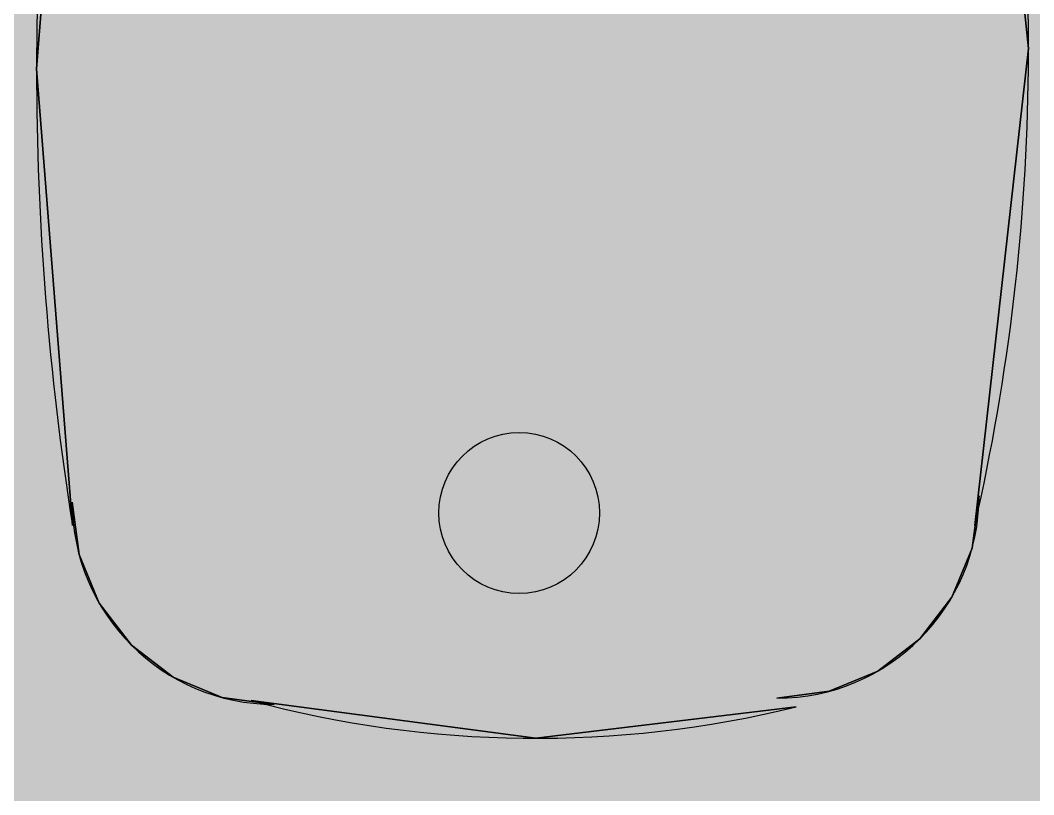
# Model space of a CAD drawing. Header units: millimetres. Extents: x -48614 to 110435, y -11020 to 74943.
# Drawn here: x -5217.4 to -4841.3, y 51886.6 to 52173.9 of the extents above; entities that cross this region are included whole.
import ezdxf

# ---------------------------------------------------------------- set-up
doc = ezdxf.new("R2010")
doc.units = ezdxf.units.MM
doc.layers.add('HL-TMP', color=7, linetype='Continuous')
doc.layers.add('SANITARY', color=4, linetype='Continuous')

msp = doc.modelspace()

# ---------------------------------------------------------------- hatches: boundary and pattern name
at = {"layer": 'HL-TMP', "true_color": 0xcccc20}
msp.add_hatch(color=52, dxfattribs=at).paths.add_polyline_path([(-4627.71, 52980.83), (-5827.71, 52980.83), (-5827.71, 53470.83), (-8327.71, 53470.83), (-8327.71, 54835.83), (-8327.71, 57580.83), (-8727.7, 57580.83), (-8727.7, 57670.83), (-9627.7, 57670.83), (-9627.7, 56530.33), (-9627.7, 53580.83), (-9427.71, 53580.83), (-9427.71, 53470.83), (-11582.71, 53470.83), (-11582.71, 57580.83), (-14627.71, 57580.83), (-14627.71, 53580.83), (-14227.71, 53580.83), (-14227.71, 52980.83), (-14627.71, 52980.83), (-14627.71, 47580.83), (-14227.71, 47580.83), (-14227.71, 46980.83), (-14677.71, 46980.83), (-14677.71, 41680.83), (-14327.71, 41680.83), (-14327.71, 41130.83), (-11582.71, 41130.83), (-11582.71, 44390.84), (-10762.71, 44390.84), (-4627.71, 44390.84), (-4627.71, 47581.07), (-5227.71, 47581.07), (-5227.71, 46980.83), (-5827.71, 46980.83), (-5827.71, 47581.07), (-4627.71, 47581.07)], flags=16)

# ---------------------------------------------------------------- linework, layer by layer
at = {"layer": 'SANITARY', "linetype": 'Continuous'}
for p, q in [((-5198.01, 52325.21, 750), (-5211.36, 52155.83, 750)), ((-5211.36, 52155.83, 880), (-5198.01, 52325.21, 880)), ((-5198.01, 52325.21, 750), (-5211.36, 52155.83, 750)), ((-5211.36, 52155.83, 880), (-5198.01, 52325.21, 880)), ((-5211.36, 52155.83, 880), (-5198.01, 52325.21, 880)), ((-5198.01, 52325.21, 750), (-5211.36, 52155.83, 750)), ((-5211.36, 52155.83, 880), (-5198.01, 52325.21, 880)), ((-5198.01, 52325.21, 750), (-5211.36, 52155.83, 750)), ((-5198.01, 52325.21, 750), (-5211.36, 52155.83, 750)), ((-5211.36, 52155.83, 880), (-5198.01, 52325.21, 880)), ((-5198.01, 52325.21, 750), (-5211.36, 52155.83, 750)), ((-5211.36, 52155.83, 880), (-5198.01, 52325.21, 880)), ((-5211.36, 52155.83, 880), (-5198.01, 52325.21, 880)), ((-5198.01, 52325.21, 750), (-5211.36, 52155.83, 750)), ((-5211.36, 52155.83, 880), (-5198.01, 52325.21, 880)), ((-5198.01, 52325.21, 750), (-5211.36, 52155.83, 750)), ((-5198.01, 52325.21, 750), (-5211.36, 52155.83, 750)), ((-5211.36, 52155.83, 880), (-5198.01, 52325.21, 880)), ((-5198.01, 52325.21, 750), (-5211.36, 52155.83, 750)), ((-5211.36, 52155.83, 880), (-5198.01, 52325.21, 880)), ((-4843.19, 52163.44, 750), (-4859.81, 52325.21, 750)), ((-4859.81, 52325.21, 880), (-4843.19, 52163.44, 880)), ((-4843.19, 52163.44, 750), (-4859.81, 52325.21, 750)), ((-4859.81, 52325.21, 880), (-4843.19, 52163.44, 880)), ((-4843.19, 52163.44, 750), (-4859.81, 52325.21, 750)), ((-4859.81, 52325.21, 880), (-4843.19, 52163.44, 880)), ((-4843.19, 52163.44, 750), (-4859.81, 52325.21, 750)), ((-4859.81, 52325.21, 880), (-4843.19, 52163.44, 880)), ((-4859.81, 52325.21, 880), (-4843.19, 52163.44, 880)), ((-4843.19, 52163.44, 750), (-4859.81, 52325.21, 750)), ((-4859.81, 52325.21, 880), (-4843.19, 52163.44, 880)), ((-4843.19, 52163.44, 750), (-4859.81, 52325.21, 750)), ((-4843.19, 52163.44, 750), (-4859.81, 52325.21, 750)), ((-4859.81, 52325.21, 880), (-4843.19, 52163.44, 880)), ((-4843.19, 52163.44, 750), (-4859.81, 52325.21, 750)), ((-4859.81, 52325.21, 880), (-4843.19, 52163.44, 880)), ((-4843.19, 52163.44, 750), (-4859.81, 52325.21, 750)), ((-4859.81, 52325.21, 880), (-4843.19, 52163.44, 880)), ((-4843.19, 52163.44, 750), (-4859.81, 52325.21, 750)), ((-4859.81, 52325.21, 880), (-4843.19, 52163.44, 880)), ((-4843.19, 52163.44, 880), (-4863.13, 51986.46, 880)), ((-4863.13, 51986.46, 750), (-4843.19, 52163.44, 750)), ((-4863.13, 51986.46, 750), (-4843.19, 52163.44, 750)), ((-4843.19, 52163.44, 880), (-4863.13, 51986.46, 880)), ((-4863.13, 51986.46, 750), (-4843.19, 52163.44, 750)), ((-4843.19, 52163.44, 880), (-4863.13, 51986.46, 880)), ((-4863.13, 51986.46, 750), (-4843.19, 52163.44, 750)), ((-4843.19, 52163.44, 880), (-4863.13, 51986.46, 880)), ((-4843.19, 52163.44, 880), (-4863.13, 51986.46, 880)), ((-4863.13, 51986.46, 750), (-4843.19, 52163.44, 750)), ((-4843.19, 52163.44, 880), (-4863.13, 51986.46, 880)), ((-4863.13, 51986.46, 750), (-4843.19, 52163.44, 750)), ((-4843.19, 52163.44, 880), (-4863.13, 51986.46, 880)), ((-4863.13, 51986.46, 750), (-4843.19, 52163.44, 750)), ((-4843.19, 52163.44, 880), (-4863.13, 51986.46, 880)), ((-4863.13, 51986.46, 750), (-4843.19, 52163.44, 750)), ((-4863.13, 51986.46, 750), (-4843.19, 52163.44, 750)), ((-4843.19, 52163.44, 880), (-4863.13, 51986.46, 880)), ((-4863.13, 51986.46, 750), (-4843.19, 52163.44, 750)), ((-4843.19, 52163.44, 880), (-4863.13, 51986.46, 880)), ((-4843.19, 52163.44, 750), (-4843.19, 52163.44, 750)), ((-4843.19, 52163.44, 750), (-4843.19, 52163.44, 880)), ((-4843.19, 52163.44, 880), (-4843.19, 52163.44, 750)), ((-4843.19, 52163.44, 750), (-4843.19, 52163.44, 750)), ((-4843.19, 52163.44, 750), (-4843.19, 52163.44, 880)), ((-4843.19, 52163.44, 880), (-4843.19, 52163.44, 750)), ((-4843.19, 52163.44, 750), (-4843.19, 52163.44, 880)), ((-4843.19, 52163.44, 750), (-4843.19, 52163.44, 750)), ((-4843.19, 52163.44, 880), (-4843.19, 52163.44, 750)), ((-4843.19, 52163.44, 880), (-4843.19, 52163.44, 750)), ((-4843.19, 52163.44, 750), (-4843.19, 52163.44, 750)), ((-4843.19, 52163.44, 750), (-4843.19, 52163.44, 880)), ((-4843.19, 52163.44, 880), (-4843.19, 52163.44, 750)), ((-4843.19, 52163.44, 750), (-4843.19, 52163.44, 750)), ((-4843.19, 52163.44, 750), (-4843.19, 52163.44, 880)), ((-4843.19, 52163.44, 750), (-4843.19, 52163.44, 750)), ((-4843.19, 52163.44, 880), (-4843.19, 52163.44, 750)), ((-4843.19, 52163.44, 750), (-4843.19, 52163.44, 880)), ((-4843.19, 52163.44, 750), (-4843.19, 52163.44, 880)), ((-4843.19, 52163.44, 750), (-4843.19, 52163.44, 750)), ((-4843.19, 52163.44, 880), (-4843.19, 52163.44, 750)), ((-4843.19, 52163.44, 750), (-4843.19, 52163.44, 750)), ((-4843.19, 52163.44, 880), (-4843.19, 52163.44, 750)), ((-4843.19, 52163.44, 750), (-4843.19, 52163.44, 880)), ((-4843.19, 52163.44, 750), (-4843.19, 52163.44, 750)), ((-4843.19, 52163.44, 750), (-4843.19, 52163.44, 880)), ((-4843.19, 52163.44, 880), (-4843.19, 52163.44, 750)), ((-4843.19, 52163.44, 880), (-4843.19, 52163.44, 750)), ((-4843.19, 52163.44, 750), (-4843.19, 52163.44, 750)), ((-4843.19, 52163.44, 750), (-4843.19, 52163.44, 880)), ((-5198.01, 51986.46, 880), (-5211.36, 52155.83, 880)), ((-5211.36, 52155.83, 750), (-5198.01, 51986.46, 750)), ((-5211.36, 52155.83, 750), (-5211.36, 52155.83, 750)), ((-5211.36, 52155.83, 880), (-5211.36, 52155.83, 750)), ((-5211.36, 52155.83, 750), (-5211.36, 52155.83, 880)), ((-5211.36, 52155.83, 880), (-5211.36, 52155.83, 750)), ((-5211.36, 52155.83, 750), (-5211.36, 52155.83, 880)), ((-5211.36, 52155.83, 750), (-5198.01, 51986.46, 750)), ((-5198.01, 51986.46, 880), (-5211.36, 52155.83, 880)), ((-5211.36, 52155.83, 750), (-5211.36, 52155.83, 750)), ((-5211.36, 52155.83, 750), (-5211.36, 52155.83, 880)), ((-5198.01, 51986.46, 880), (-5211.36, 52155.83, 880)), ((-5211.36, 52155.83, 880), (-5211.36, 52155.83, 750)), ((-5211.36, 52155.83, 750), (-5198.01, 51986.46, 750)), ((-5211.36, 52155.83, 750), (-5211.36, 52155.83, 750)), ((-5211.36, 52155.83, 750), (-5211.36, 52155.83, 750)), ((-5211.36, 52155.83, 880), (-5211.36, 52155.83, 750)), ((-5211.36, 52155.83, 750), (-5211.36, 52155.83, 880)), ((-5198.01, 51986.46, 880), (-5211.36, 52155.83, 880)), ((-5211.36, 52155.83, 750), (-5198.01, 51986.46, 750)), ((-5211.36, 52155.83, 880), (-5211.36, 52155.83, 750)), ((-5211.36, 52155.83, 750), (-5211.36, 52155.83, 750)), ((-5211.36, 52155.83, 750), (-5211.36, 52155.83, 880)), ((-5211.36, 52155.83, 750), (-5198.01, 51986.46, 750)), ((-5198.01, 51986.46, 880), (-5211.36, 52155.83, 880)), ((-5211.36, 52155.83, 750), (-5198.01, 51986.46, 750)), ((-5211.36, 52155.83, 880), (-5211.36, 52155.83, 750)), ((-5198.01, 51986.46, 880), (-5211.36, 52155.83, 880)), ((-5211.36, 52155.83, 750), (-5211.36, 52155.83, 750)), ((-5211.36, 52155.83, 750), (-5211.36, 52155.83, 880)), ((-5211.36, 52155.83, 750), (-5211.36, 52155.83, 750)), ((-5198.01, 51986.46, 880), (-5211.36, 52155.83, 880)), ((-5211.36, 52155.83, 880), (-5211.36, 52155.83, 750)), ((-5211.36, 52155.83, 750), (-5198.01, 51986.46, 750)), ((-5211.36, 52155.83, 750), (-5211.36, 52155.83, 880)), ((-5211.36, 52155.83, 750), (-5211.36, 52155.83, 880)), ((-5211.36, 52155.83, 880), (-5211.36, 52155.83, 750)), ((-5211.36, 52155.83, 750), (-5198.01, 51986.46, 750)), ((-5211.36, 52155.83, 750), (-5211.36, 52155.83, 750)), ((-5198.01, 51986.46, 880), (-5211.36, 52155.83, 880)), ((-5211.36, 52155.83, 880), (-5211.36, 52155.83, 750)), ((-5211.36, 52155.83, 750), (-5198.01, 51986.46, 750)), ((-5211.36, 52155.83, 750), (-5211.36, 52155.83, 750)), ((-5211.36, 52155.83, 750), (-5211.36, 52155.83, 880)), ((-5198.01, 51986.46, 880), (-5211.36, 52155.83, 880)), ((-5211.36, 52155.83, 880), (-5211.36, 52155.83, 750)), ((-5211.36, 52155.83, 750), (-5198.01, 51986.46, 750)), ((-5211.36, 52155.83, 750), (-5211.36, 52155.83, 880)), ((-5198.01, 51986.46, 880), (-5211.36, 52155.83, 880)), ((-5211.36, 52155.83, 750), (-5211.36, 52155.83, 750)), ((-5198.12, 51995.1, 750), (-5195.56, 51975.69, 750)), ((-5195.56, 51975.69, 880), (-5198.12, 51995.1, 880)), ((-5198.12, 51995.1, 880), (-5198.12, 51995.1, 750)), ((-5198.12, 51995.1, 750), (-5198.12, 51995.1, 750)), ((-5195.56, 51975.69, 880), (-5198.12, 51995.1, 880)), ((-5198.12, 51995.1, 750), (-5198.12, 51995.1, 750)), ((-5198.12, 51995.1, 880), (-5198.12, 51995.1, 750)), ((-5198.12, 51995.1, 750), (-5195.56, 51975.69, 750)), ((-5198.12, 51995.1, 880), (-5198.12, 51995.1, 750)), ((-5195.56, 51975.69, 880), (-5198.12, 51995.1, 880)), ((-5198.12, 51995.1, 750), (-5198.12, 51995.1, 750)), ((-5198.12, 51995.1, 750), (-5195.56, 51975.69, 750)), ((-5198.12, 51995.1, 750), (-5195.56, 51975.69, 750)), ((-5198.12, 51995.1, 880), (-5198.12, 51995.1, 750)), ((-5198.12, 51995.1, 750), (-5198.12, 51995.1, 750)), ((-5195.56, 51975.69, 880), (-5198.12, 51995.1, 880)), ((-5198.12, 51995.1, 880), (-5198.12, 51995.1, 750)), ((-5198.12, 51995.1, 750), (-5198.12, 51995.1, 750)), ((-5198.12, 51995.1, 750), (-5195.56, 51975.69, 750)), ((-5195.56, 51975.69, 880), (-5198.12, 51995.1, 880)), ((-5195.56, 51975.69, 880), (-5198.12, 51995.1, 880)), ((-5198.12, 51995.1, 750), (-5198.12, 51995.1, 750)), ((-5198.12, 51995.1, 880), (-5198.12, 51995.1, 750)), ((-5198.12, 51995.1, 750), (-5195.56, 51975.69, 750)), ((-5198.12, 51995.1, 750), (-5195.56, 51975.69, 750)), ((-5198.12, 51995.1, 750), (-5198.12, 51995.1, 750)), ((-5195.56, 51975.69, 880), (-5198.12, 51995.1, 880)), ((-5198.12, 51995.1, 880), (-5198.12, 51995.1, 750)), ((-5198.12, 51995.1, 750), (-5198.12, 51995.1, 750)), ((-5195.56, 51975.69, 880), (-5198.12, 51995.1, 880)), ((-5198.12, 51995.1, 750), (-5195.56, 51975.69, 750)), ((-5198.12, 51995.1, 880), (-5198.12, 51995.1, 750)), ((-5198.12, 51995.1, 750), (-5195.56, 51975.69, 750)), ((-5198.12, 51995.1, 880), (-5198.12, 51995.1, 750)), ((-5195.56, 51975.69, 880), (-5198.12, 51995.1, 880)), ((-5198.12, 51995.1, 750), (-5198.12, 51995.1, 750)), ((-5198.12, 51995.1, 880), (-5198.12, 51995.1, 750)), ((-5195.56, 51975.69, 880), (-5198.12, 51995.1, 880)), ((-5198.12, 51995.1, 750), (-5198.12, 51995.1, 750)), ((-5198.12, 51995.1, 750), (-5195.56, 51975.69, 750)), ((-4861.57, 51997.42, 880), (-4864.13, 51978.01, 880)), ((-4864.13, 51978.01, 750), (-4861.57, 51997.42, 750)), ((-4864.13, 51978.01, 750), (-4861.57, 51997.42, 750)), ((-4861.57, 51997.42, 880), (-4864.13, 51978.01, 880)), ((-4864.13, 51978.01, 750), (-4861.57, 51997.42, 750)), ((-4861.57, 51997.42, 880), (-4864.13, 51978.01, 880)), ((-4861.57, 51997.42, 880), (-4864.13, 51978.01, 880)), ((-4864.13, 51978.01, 750), (-4861.57, 51997.42, 750)), ((-4864.13, 51978.01, 750), (-4861.57, 51997.42, 750)), ((-4861.57, 51997.42, 880), (-4864.13, 51978.01, 880)), ((-4861.57, 51997.42, 880), (-4864.13, 51978.01, 880)), ((-4864.13, 51978.01, 750), (-4861.57, 51997.42, 750)), ((-4861.57, 51997.42, 880), (-4864.13, 51978.01, 880)), ((-4864.13, 51978.01, 750), (-4861.57, 51997.42, 750)), ((-4864.13, 51978.01, 750), (-4861.57, 51997.42, 750)), ((-4861.57, 51997.42, 880), (-4864.13, 51978.01, 880)), ((-4864.13, 51978.01, 750), (-4861.57, 51997.42, 750)), ((-4861.57, 51997.42, 880), (-4864.13, 51978.01, 880)), ((-4864.13, 51978.01, 750), (-4861.57, 51997.42, 750)), ((-4861.57, 51997.42, 880), (-4864.13, 51978.01, 880)), ((-4861.57, 51997.42, 750), (-4861.57, 51997.42, 880)), ((-4861.57, 51997.42, 750), (-4861.57, 51997.42, 880)), ((-4861.57, 51997.42, 750), (-4861.57, 51997.42, 880)), ((-4861.57, 51997.42, 750), (-4861.57, 51997.42, 880)), ((-4861.57, 51997.42, 750), (-4861.57, 51997.42, 880)), ((-4861.57, 51997.42, 750), (-4861.57, 51997.42, 880)), ((-4861.57, 51997.42, 750), (-4861.57, 51997.42, 880)), ((-4861.57, 51997.42, 750), (-4861.57, 51997.42, 880)), ((-4861.57, 51997.42, 750), (-4861.57, 51997.42, 880)), ((-4861.57, 51997.42, 750), (-4861.57, 51997.42, 880)), ((-5198.01, 51986.46, 750), (-5198.01, 51986.46, 880)), ((-5198.01, 51986.46, 750), (-5198.01, 51986.46, 880)), ((-5198.01, 51986.46, 750), (-5198.01, 51986.46, 880)), ((-5198.01, 51986.46, 750), (-5198.01, 51986.46, 880)), ((-5198.01, 51986.46, 750), (-5198.01, 51986.46, 880)), ((-5198.01, 51986.46, 750), (-5198.01, 51986.46, 880)), ((-5198.01, 51986.46, 750), (-5198.01, 51986.46, 880)), ((-5198.01, 51986.46, 750), (-5198.01, 51986.46, 880)), ((-5198.01, 51986.46, 750), (-5198.01, 51986.46, 880)), ((-5198.01, 51986.46, 750), (-5198.01, 51986.46, 880)), ((-4863.13, 51986.46, 880), (-4863.13, 51986.46, 750)), ((-4863.13, 51986.46, 750), (-4863.13, 51986.46, 750)), ((-4863.13, 51986.46, 750), (-4863.13, 51986.46, 750)), ((-4863.13, 51986.46, 880), (-4863.13, 51986.46, 750)), ((-4863.13, 51986.46, 880), (-4863.13, 51986.46, 750)), ((-4863.13, 51986.46, 750), (-4863.13, 51986.46, 750)), ((-4863.13, 51986.46, 880), (-4863.13, 51986.46, 750)), ((-4863.13, 51986.46, 750), (-4863.13, 51986.46, 750)), ((-4863.13, 51986.46, 880), (-4863.13, 51986.46, 750)), ((-4863.13, 51986.46, 750), (-4863.13, 51986.46, 750)), ((-4863.13, 51986.46, 750), (-4863.13, 51986.46, 750)), ((-4863.13, 51986.46, 880), (-4863.13, 51986.46, 750)), ((-4863.13, 51986.46, 880), (-4863.13, 51986.46, 750)), ((-4863.13, 51986.46, 750), (-4863.13, 51986.46, 750)), ((-4863.13, 51986.46, 880), (-4863.13, 51986.46, 750)), ((-4863.13, 51986.46, 750), (-4863.13, 51986.46, 750)), ((-4863.13, 51986.46, 880), (-4863.13, 51986.46, 750)), ((-4863.13, 51986.46, 750), (-4863.13, 51986.46, 750)), ((-4863.13, 51986.46, 880), (-4863.13, 51986.46, 750)), ((-4863.13, 51986.46, 750), (-4863.13, 51986.46, 750)), ((-4864.13, 51978.01, 880), (-4871.62, 51959.92, 880)), ((-4871.62, 51959.92, 750), (-4864.13, 51978.01, 750)), ((-4864.13, 51978.01, 880), (-4871.62, 51959.92, 880)), ((-4871.62, 51959.92, 750), (-4864.13, 51978.01, 750)), ((-4871.62, 51959.92, 750), (-4864.13, 51978.01, 750)), ((-4864.13, 51978.01, 880), (-4871.62, 51959.92, 880)), ((-4864.13, 51978.01, 880), (-4871.62, 51959.92, 880)), ((-4871.62, 51959.92, 750), (-4864.13, 51978.01, 750)), ((-4871.62, 51959.92, 750), (-4864.13, 51978.01, 750)), ((-4864.13, 51978.01, 880), (-4871.62, 51959.92, 880)), ((-4864.13, 51978.01, 880), (-4871.62, 51959.92, 880)), ((-4871.62, 51959.92, 750), (-4864.13, 51978.01, 750)), ((-4864.13, 51978.01, 880), (-4871.62, 51959.92, 880)), ((-4871.62, 51959.92, 750), (-4864.13, 51978.01, 750)), ((-4871.62, 51959.92, 750), (-4864.13, 51978.01, 750)), ((-4864.13, 51978.01, 880), (-4871.62, 51959.92, 880)), ((-4864.13, 51978.01, 880), (-4871.62, 51959.92, 880)), ((-4871.62, 51959.92, 750), (-4864.13, 51978.01, 750)), ((-4864.13, 51978.01, 880), (-4871.62, 51959.92, 880)), ((-4871.62, 51959.92, 750), (-4864.13, 51978.01, 750)), ((-4864.13, 51978.01, 880), (-4864.13, 51978.01, 750)), ((-4864.13, 51978.01, 750), (-4864.13, 51978.01, 880)), ((-4864.13, 51978.01, 750), (-4864.13, 51978.01, 750)), ((-4864.13, 51978.01, 880), (-4864.13, 51978.01, 750)), ((-4864.13, 51978.01, 750), (-4864.13, 51978.01, 750)), ((-4864.13, 51978.01, 750), (-4864.13, 51978.01, 880)), ((-4864.13, 51978.01, 750), (-4864.13, 51978.01, 880)), ((-4864.13, 51978.01, 750), (-4864.13, 51978.01, 750)), ((-4864.13, 51978.01, 880), (-4864.13, 51978.01, 750)), ((-4864.13, 51978.01, 750), (-4864.13, 51978.01, 880)), ((-4864.13, 51978.01, 750), (-4864.13, 51978.01, 750)), ((-4864.13, 51978.01, 880), (-4864.13, 51978.01, 750)), ((-4864.13, 51978.01, 880), (-4864.13, 51978.01, 750)), ((-4864.13, 51978.01, 750), (-4864.13, 51978.01, 750)), ((-4864.13, 51978.01, 750), (-4864.13, 51978.01, 880)), ((-4864.13, 51978.01, 750), (-4864.13, 51978.01, 750)), ((-4864.13, 51978.01, 750), (-4864.13, 51978.01, 880)), ((-4864.13, 51978.01, 880), (-4864.13, 51978.01, 750)), ((-4864.13, 51978.01, 750), (-4864.13, 51978.01, 880)), ((-4864.13, 51978.01, 750), (-4864.13, 51978.01, 750)), ((-4864.13, 51978.01, 880), (-4864.13, 51978.01, 750)), ((-4864.13, 51978.01, 880), (-4864.13, 51978.01, 750)), ((-4864.13, 51978.01, 750), (-4864.13, 51978.01, 750)), ((-4864.13, 51978.01, 750), (-4864.13, 51978.01, 880)), ((-4864.13, 51978.01, 750), (-4864.13, 51978.01, 880)), ((-4864.13, 51978.01, 750), (-4864.13, 51978.01, 750)), ((-4864.13, 51978.01, 880), (-4864.13, 51978.01, 750)), ((-4864.13, 51978.01, 750), (-4864.13, 51978.01, 880)), ((-4864.13, 51978.01, 750), (-4864.13, 51978.01, 750)), ((-4864.13, 51978.01, 880), (-4864.13, 51978.01, 750)), ((-5195.56, 51975.69, 750), (-5188.07, 51957.6, 750)), ((-5188.07, 51957.6, 880), (-5195.56, 51975.69, 880)), ((-5195.56, 51975.69, 880), (-5195.56, 51975.69, 750)), ((-5195.56, 51975.69, 750), (-5195.56, 51975.69, 750)), ((-5195.56, 51975.69, 750), (-5195.56, 51975.69, 880)), ((-5195.56, 51975.69, 750), (-5195.56, 51975.69, 880)), ((-5195.56, 51975.69, 750), (-5188.07, 51957.6, 750)), ((-5195.56, 51975.69, 880), (-5195.56, 51975.69, 750)), ((-5195.56, 51975.69, 750), (-5195.56, 51975.69, 750)), ((-5188.07, 51957.6, 880), (-5195.56, 51975.69, 880)), ((-5195.56, 51975.69, 750), (-5188.07, 51957.6, 750)), ((-5195.56, 51975.69, 750), (-5195.56, 51975.69, 750)), ((-5195.56, 51975.69, 750), (-5195.56, 51975.69, 880)), ((-5188.07, 51957.6, 880), (-5195.56, 51975.69, 880)), ((-5195.56, 51975.69, 880), (-5195.56, 51975.69, 750)), ((-5195.56, 51975.69, 880), (-5195.56, 51975.69, 750)), ((-5195.56, 51975.69, 750), (-5188.07, 51957.6, 750)), ((-5195.56, 51975.69, 750), (-5195.56, 51975.69, 750)), ((-5195.56, 51975.69, 750), (-5195.56, 51975.69, 880)), ((-5188.07, 51957.6, 880), (-5195.56, 51975.69, 880)), ((-5195.56, 51975.69, 750), (-5188.07, 51957.6, 750)), ((-5188.07, 51957.6, 880), (-5195.56, 51975.69, 880)), ((-5195.56, 51975.69, 750), (-5195.56, 51975.69, 880)), ((-5195.56, 51975.69, 750), (-5195.56, 51975.69, 750)), ((-5195.56, 51975.69, 880), (-5195.56, 51975.69, 750)), ((-5195.56, 51975.69, 880), (-5195.56, 51975.69, 750)), ((-5195.56, 51975.69, 750), (-5195.56, 51975.69, 750)), ((-5195.56, 51975.69, 750), (-5195.56, 51975.69, 880)), ((-5195.56, 51975.69, 750), (-5188.07, 51957.6, 750)), ((-5188.07, 51957.6, 880), (-5195.56, 51975.69, 880)), ((-5195.56, 51975.69, 880), (-5195.56, 51975.69, 750)), ((-5195.56, 51975.69, 750), (-5188.07, 51957.6, 750)), ((-5188.07, 51957.6, 880), (-5195.56, 51975.69, 880)), ((-5195.56, 51975.69, 750), (-5195.56, 51975.69, 880)), ((-5195.56, 51975.69, 750), (-5195.56, 51975.69, 750)), ((-5195.56, 51975.69, 750), (-5188.07, 51957.6, 750)), ((-5188.07, 51957.6, 880), (-5195.56, 51975.69, 880)), ((-5195.56, 51975.69, 880), (-5195.56, 51975.69, 750)), ((-5195.56, 51975.69, 750), (-5195.56, 51975.69, 750)), ((-5195.56, 51975.69, 750), (-5195.56, 51975.69, 880)), ((-5195.56, 51975.69, 750), (-5195.56, 51975.69, 750)), ((-5195.56, 51975.69, 880), (-5195.56, 51975.69, 750)), ((-5195.56, 51975.69, 750), (-5188.07, 51957.6, 750)), ((-5195.56, 51975.69, 750), (-5195.56, 51975.69, 880)), ((-5188.07, 51957.6, 880), (-5195.56, 51975.69, 880)), ((-5195.56, 51975.69, 750), (-5188.07, 51957.6, 750)), ((-5195.56, 51975.69, 750), (-5195.56, 51975.69, 750)), ((-5195.56, 51975.69, 880), (-5195.56, 51975.69, 750)), ((-5188.07, 51957.6, 880), (-5195.56, 51975.69, 880)), ((-5195.56, 51975.69, 750), (-5195.56, 51975.69, 880)), ((-5188.07, 51957.6, 750), (-5176.15, 51942.07, 750)), ((-5188.07, 51957.6, 880), (-5188.07, 51957.6, 750)), ((-5176.15, 51942.07, 880), (-5188.07, 51957.6, 880)), ((-5188.07, 51957.6, 750), (-5188.07, 51957.6, 750)), ((-5188.07, 51957.6, 750), (-5188.07, 51957.6, 880)), ((-5188.07, 51957.6, 750), (-5188.07, 51957.6, 750)), ((-5188.07, 51957.6, 880), (-5188.07, 51957.6, 750)), ((-5188.07, 51957.6, 750), (-5188.07, 51957.6, 880)), ((-5176.15, 51942.07, 880), (-5188.07, 51957.6, 880)), ((-5188.07, 51957.6, 750), (-5176.15, 51942.07, 750)), ((-5188.07, 51957.6, 880), (-5188.07, 51957.6, 750)), ((-5188.07, 51957.6, 750), (-5188.07, 51957.6, 880)), ((-5188.07, 51957.6, 750), (-5188.07, 51957.6, 750)), ((-5188.07, 51957.6, 750), (-5176.15, 51942.07, 750)), ((-5176.15, 51942.07, 880), (-5188.07, 51957.6, 880)), ((-5188.07, 51957.6, 750), (-5188.07, 51957.6, 880)), ((-5176.15, 51942.07, 880), (-5188.07, 51957.6, 880)), ((-5188.07, 51957.6, 880), (-5188.07, 51957.6, 750)), ((-5188.07, 51957.6, 750), (-5176.15, 51942.07, 750)), ((-5188.07, 51957.6, 750), (-5188.07, 51957.6, 750)), ((-5188.07, 51957.6, 750), (-5176.15, 51942.07, 750)), ((-5176.15, 51942.07, 880), (-5188.07, 51957.6, 880)), ((-5188.07, 51957.6, 880), (-5188.07, 51957.6, 750)), ((-5188.07, 51957.6, 750), (-5188.07, 51957.6, 750)), ((-5188.07, 51957.6, 750), (-5188.07, 51957.6, 880)), ((-5188.07, 51957.6, 750), (-5188.07, 51957.6, 880)), ((-5188.07, 51957.6, 750), (-5188.07, 51957.6, 750)), ((-5188.07, 51957.6, 750), (-5176.15, 51942.07, 750)), ((-5188.07, 51957.6, 880), (-5188.07, 51957.6, 750)), ((-5176.15, 51942.07, 880), (-5188.07, 51957.6, 880)), ((-5188.07, 51957.6, 750), (-5188.07, 51957.6, 750)), ((-5188.07, 51957.6, 750), (-5176.15, 51942.07, 750)), ((-5188.07, 51957.6, 880), (-5188.07, 51957.6, 750)), ((-5188.07, 51957.6, 750), (-5188.07, 51957.6, 880)), ((-5176.15, 51942.07, 880), (-5188.07, 51957.6, 880)), ((-5188.07, 51957.6, 750), (-5176.15, 51942.07, 750)), ((-5176.15, 51942.07, 880), (-5188.07, 51957.6, 880)), ((-5188.07, 51957.6, 880), (-5188.07, 51957.6, 750)), ((-5188.07, 51957.6, 750), (-5188.07, 51957.6, 750)), ((-5188.07, 51957.6, 750), (-5188.07, 51957.6, 880)), ((-5188.07, 51957.6, 880), (-5188.07, 51957.6, 750)), ((-5188.07, 51957.6, 750), (-5188.07, 51957.6, 750)), ((-5188.07, 51957.6, 750), (-5176.15, 51942.07, 750)), ((-5176.15, 51942.07, 880), (-5188.07, 51957.6, 880)), ((-5188.07, 51957.6, 750), (-5188.07, 51957.6, 880)), ((-5188.07, 51957.6, 880), (-5188.07, 51957.6, 750)), ((-5188.07, 51957.6, 750), (-5188.07, 51957.6, 750)), ((-5188.07, 51957.6, 750), (-5188.07, 51957.6, 880)), ((-5176.15, 51942.07, 880), (-5188.07, 51957.6, 880)), ((-5188.07, 51957.6, 750), (-5176.15, 51942.07, 750)), ((-4871.62, 51959.92, 880), (-4883.54, 51944.39, 880)), ((-4883.54, 51944.39, 750), (-4871.62, 51959.92, 750)), ((-4883.54, 51944.39, 750), (-4871.62, 51959.92, 750)), ((-4871.62, 51959.92, 880), (-4883.54, 51944.39, 880)), ((-4871.62, 51959.92, 880), (-4883.54, 51944.39, 880)), ((-4883.54, 51944.39, 750), (-4871.62, 51959.92, 750)), ((-4871.62, 51959.92, 880), (-4883.54, 51944.39, 880)), ((-4883.54, 51944.39, 750), (-4871.62, 51959.92, 750)), ((-4883.54, 51944.39, 750), (-4871.62, 51959.92, 750)), ((-4871.62, 51959.92, 880), (-4883.54, 51944.39, 880)), ((-4883.54, 51944.39, 750), (-4871.62, 51959.92, 750)), ((-4871.62, 51959.92, 880), (-4883.54, 51944.39, 880)), ((-4883.54, 51944.39, 750), (-4871.62, 51959.92, 750)), ((-4871.62, 51959.92, 880), (-4883.54, 51944.39, 880)), ((-4883.54, 51944.39, 750), (-4871.62, 51959.92, 750)), ((-4871.62, 51959.92, 880), (-4883.54, 51944.39, 880)), ((-4871.62, 51959.92, 880), (-4883.54, 51944.39, 880)), ((-4883.54, 51944.39, 750), (-4871.62, 51959.92, 750)), ((-4883.54, 51944.39, 750), (-4871.62, 51959.92, 750)), ((-4871.62, 51959.92, 880), (-4883.54, 51944.39, 880)), ((-4871.62, 51959.92, 750), (-4871.62, 51959.92, 750)), ((-4871.62, 51959.92, 880), (-4871.62, 51959.92, 750)), ((-4871.62, 51959.92, 750), (-4871.62, 51959.92, 880)), ((-4871.62, 51959.92, 750), (-4871.62, 51959.92, 880)), ((-4871.62, 51959.92, 880), (-4871.62, 51959.92, 750)), ((-4871.62, 51959.92, 750), (-4871.62, 51959.92, 750)), ((-4871.62, 51959.92, 880), (-4871.62, 51959.92, 750)), ((-4871.62, 51959.92, 750), (-4871.62, 51959.92, 750)), ((-4871.62, 51959.92, 750), (-4871.62, 51959.92, 880)), ((-4871.62, 51959.92, 750), (-4871.62, 51959.92, 880)), ((-4871.62, 51959.92, 880), (-4871.62, 51959.92, 750)), ((-4871.62, 51959.92, 750), (-4871.62, 51959.92, 750)), ((-4871.62, 51959.92, 880), (-4871.62, 51959.92, 750)), ((-4871.62, 51959.92, 750), (-4871.62, 51959.92, 750)), ((-4871.62, 51959.92, 750), (-4871.62, 51959.92, 880)), ((-4871.62, 51959.92, 750), (-4871.62, 51959.92, 880)), ((-4871.62, 51959.92, 880), (-4871.62, 51959.92, 750)), ((-4871.62, 51959.92, 750), (-4871.62, 51959.92, 750)), ((-4871.62, 51959.92, 880), (-4871.62, 51959.92, 750)), ((-4871.62, 51959.92, 750), (-4871.62, 51959.92, 880)), ((-4871.62, 51959.92, 750), (-4871.62, 51959.92, 750)), ((-4871.62, 51959.92, 750), (-4871.62, 51959.92, 880)), ((-4871.62, 51959.92, 750), (-4871.62, 51959.92, 750)), ((-4871.62, 51959.92, 880), (-4871.62, 51959.92, 750)), ((-4871.62, 51959.92, 750), (-4871.62, 51959.92, 880)), ((-4871.62, 51959.92, 880), (-4871.62, 51959.92, 750)), ((-4871.62, 51959.92, 750), (-4871.62, 51959.92, 750)), ((-4871.62, 51959.92, 750), (-4871.62, 51959.92, 750)), ((-4871.62, 51959.92, 880), (-4871.62, 51959.92, 750)), ((-4871.62, 51959.92, 750), (-4871.62, 51959.92, 880)), ((-4899.07, 51932.47, 750), (-4883.54, 51944.39, 750)), ((-4883.54, 51944.39, 880), (-4899.07, 51932.47, 880)), ((-4883.54, 51944.39, 880), (-4899.07, 51932.47, 880)), ((-4899.07, 51932.47, 750), (-4883.54, 51944.39, 750)), ((-4899.07, 51932.47, 750), (-4883.54, 51944.39, 750)), ((-4883.54, 51944.39, 880), (-4899.07, 51932.47, 880)), ((-4883.54, 51944.39, 880), (-4899.07, 51932.47, 880)), ((-4899.07, 51932.47, 750), (-4883.54, 51944.39, 750)), ((-4883.54, 51944.39, 880), (-4899.07, 51932.47, 880)), ((-4899.07, 51932.47, 750), (-4883.54, 51944.39, 750)), ((-4899.07, 51932.47, 750), (-4883.54, 51944.39, 750)), ((-4883.54, 51944.39, 880), (-4899.07, 51932.47, 880)), ((-4899.07, 51932.47, 750), (-4883.54, 51944.39, 750)), ((-4883.54, 51944.39, 880), (-4899.07, 51932.47, 880)), ((-4899.07, 51932.47, 750), (-4883.54, 51944.39, 750)), ((-4883.54, 51944.39, 880), (-4899.07, 51932.47, 880)), ((-4899.07, 51932.47, 750), (-4883.54, 51944.39, 750)), ((-4883.54, 51944.39, 880), (-4899.07, 51932.47, 880)), ((-4883.54, 51944.39, 880), (-4899.07, 51932.47, 880)), ((-4899.07, 51932.47, 750), (-4883.54, 51944.39, 750)), ((-4883.54, 51944.39, 880), (-4883.54, 51944.39, 750)), ((-4883.54, 51944.39, 750), (-4883.54, 51944.39, 750)), ((-4883.54, 51944.39, 750), (-4883.54, 51944.39, 880)), ((-4883.54, 51944.39, 750), (-4883.54, 51944.39, 750)), ((-4883.54, 51944.39, 750), (-4883.54, 51944.39, 880)), ((-4883.54, 51944.39, 880), (-4883.54, 51944.39, 750)), ((-4883.54, 51944.39, 880), (-4883.54, 51944.39, 750)), ((-4883.54, 51944.39, 750), (-4883.54, 51944.39, 880)), ((-4883.54, 51944.39, 750), (-4883.54, 51944.39, 750)), ((-4883.54, 51944.39, 880), (-4883.54, 51944.39, 750)), ((-4883.54, 51944.39, 750), (-4883.54, 51944.39, 750)), ((-4883.54, 51944.39, 750), (-4883.54, 51944.39, 880)), ((-4883.54, 51944.39, 880), (-4883.54, 51944.39, 750)), ((-4883.54, 51944.39, 750), (-4883.54, 51944.39, 750)), ((-4883.54, 51944.39, 750), (-4883.54, 51944.39, 880)), ((-4883.54, 51944.39, 750), (-4883.54, 51944.39, 750)), ((-4883.54, 51944.39, 750), (-4883.54, 51944.39, 880)), ((-4883.54, 51944.39, 880), (-4883.54, 51944.39, 750)), ((-4883.54, 51944.39, 750), (-4883.54, 51944.39, 880)), ((-4883.54, 51944.39, 750), (-4883.54, 51944.39, 750)), ((-4883.54, 51944.39, 880), (-4883.54, 51944.39, 750)), ((-4883.54, 51944.39, 880), (-4883.54, 51944.39, 750)), ((-4883.54, 51944.39, 750), (-4883.54, 51944.39, 750)), ((-4883.54, 51944.39, 750), (-4883.54, 51944.39, 880)), ((-4883.54, 51944.39, 750), (-4883.54, 51944.39, 750)), ((-4883.54, 51944.39, 880), (-4883.54, 51944.39, 750)), ((-4883.54, 51944.39, 750), (-4883.54, 51944.39, 880)), ((-4883.54, 51944.39, 750), (-4883.54, 51944.39, 750)), ((-4883.54, 51944.39, 750), (-4883.54, 51944.39, 880)), ((-4883.54, 51944.39, 880), (-4883.54, 51944.39, 750)), ((-5160.62, 51930.15, 880), (-5176.15, 51942.07, 880)), ((-5176.15, 51942.07, 750), (-5176.15, 51942.07, 750)), ((-5176.15, 51942.07, 880), (-5176.15, 51942.07, 750)), ((-5176.15, 51942.07, 750), (-5176.15, 51942.07, 880)), ((-5176.15, 51942.07, 750), (-5160.62, 51930.15, 750)), ((-5176.15, 51942.07, 750), (-5176.15, 51942.07, 880)), ((-5176.15, 51942.07, 880), (-5176.15, 51942.07, 750)), ((-5160.62, 51930.15, 880), (-5176.15, 51942.07, 880)), ((-5176.15, 51942.07, 750), (-5176.15, 51942.07, 750)), ((-5176.15, 51942.07, 750), (-5160.62, 51930.15, 750)), ((-5176.15, 51942.07, 750), (-5160.62, 51930.15, 750)), ((-5160.62, 51930.15, 880), (-5176.15, 51942.07, 880)), ((-5176.15, 51942.07, 750), (-5176.15, 51942.07, 880)), ((-5176.15, 51942.07, 750), (-5176.15, 51942.07, 750)), ((-5176.15, 51942.07, 880), (-5176.15, 51942.07, 750)), ((-5176.15, 51942.07, 750), (-5176.15, 51942.07, 880)), ((-5176.15, 51942.07, 750), (-5160.62, 51930.15, 750)), ((-5176.15, 51942.07, 880), (-5176.15, 51942.07, 750)), ((-5160.62, 51930.15, 880), (-5176.15, 51942.07, 880)), ((-5176.15, 51942.07, 750), (-5176.15, 51942.07, 750)), ((-5176.15, 51942.07, 750), (-5160.62, 51930.15, 750)), ((-5160.62, 51930.15, 880), (-5176.15, 51942.07, 880)), ((-5176.15, 51942.07, 880), (-5176.15, 51942.07, 750)), ((-5176.15, 51942.07, 750), (-5176.15, 51942.07, 750)), ((-5176.15, 51942.07, 750), (-5176.15, 51942.07, 880)), ((-5160.62, 51930.15, 880), (-5176.15, 51942.07, 880)), ((-5176.15, 51942.07, 880), (-5176.15, 51942.07, 750)), ((-5176.15, 51942.07, 750), (-5176.15, 51942.07, 880)), ((-5176.15, 51942.07, 750), (-5160.62, 51930.15, 750)), ((-5176.15, 51942.07, 750), (-5176.15, 51942.07, 750)), ((-5176.15, 51942.07, 750), (-5160.62, 51930.15, 750)), ((-5176.15, 51942.07, 880), (-5176.15, 51942.07, 750)), ((-5160.62, 51930.15, 880), (-5176.15, 51942.07, 880)), ((-5176.15, 51942.07, 750), (-5176.15, 51942.07, 750)), ((-5176.15, 51942.07, 750), (-5176.15, 51942.07, 880)), ((-5160.62, 51930.15, 880), (-5176.15, 51942.07, 880)), ((-5176.15, 51942.07, 750), (-5160.62, 51930.15, 750)), ((-5176.15, 51942.07, 880), (-5176.15, 51942.07, 750)), ((-5176.15, 51942.07, 750), (-5176.15, 51942.07, 880)), ((-5176.15, 51942.07, 750), (-5176.15, 51942.07, 750)), ((-5160.62, 51930.15, 880), (-5176.15, 51942.07, 880)), ((-5176.15, 51942.07, 880), (-5176.15, 51942.07, 750)), ((-5176.15, 51942.07, 750), (-5176.15, 51942.07, 880)), ((-5176.15, 51942.07, 750), (-5160.62, 51930.15, 750)), ((-5176.15, 51942.07, 750), (-5176.15, 51942.07, 750)), ((-5160.62, 51930.15, 880), (-5176.15, 51942.07, 880)), ((-5176.15, 51942.07, 750), (-5160.62, 51930.15, 750)), ((-5176.15, 51942.07, 880), (-5176.15, 51942.07, 750)), ((-5176.15, 51942.07, 750), (-5176.15, 51942.07, 750)), ((-5176.15, 51942.07, 750), (-5176.15, 51942.07, 880)), ((-4917.16, 51924.98, 750), (-4899.07, 51932.47, 750)), ((-4899.07, 51932.47, 880), (-4917.16, 51924.98, 880)), ((-4917.16, 51924.98, 750), (-4899.07, 51932.47, 750)), ((-4899.07, 51932.47, 880), (-4917.16, 51924.98, 880)), ((-4917.16, 51924.98, 750), (-4899.07, 51932.47, 750)), ((-4899.07, 51932.47, 880), (-4917.16, 51924.98, 880)), ((-4917.16, 51924.98, 750), (-4899.07, 51932.47, 750)), ((-4899.07, 51932.47, 880), (-4917.16, 51924.98, 880)), ((-4917.16, 51924.98, 750), (-4899.07, 51932.47, 750)), ((-4899.07, 51932.47, 880), (-4917.16, 51924.98, 880)), ((-4899.07, 51932.47, 880), (-4917.16, 51924.98, 880)), ((-4917.16, 51924.98, 750), (-4899.07, 51932.47, 750)), ((-4917.16, 51924.98, 750), (-4899.07, 51932.47, 750)), ((-4899.07, 51932.47, 880), (-4917.16, 51924.98, 880)), ((-4917.16, 51924.98, 750), (-4899.07, 51932.47, 750)), ((-4899.07, 51932.47, 880), (-4917.16, 51924.98, 880)), ((-4899.07, 51932.47, 880), (-4917.16, 51924.98, 880)), ((-4917.16, 51924.98, 750), (-4899.07, 51932.47, 750)), ((-4917.16, 51924.98, 750), (-4899.07, 51932.47, 750)), ((-4899.07, 51932.47, 880), (-4917.16, 51924.98, 880)), ((-4899.07, 51932.47, 880), (-4899.07, 51932.47, 750)), ((-4899.07, 51932.47, 750), (-4899.07, 51932.47, 750)), ((-4899.07, 51932.47, 750), (-4899.07, 51932.47, 880)), ((-4899.07, 51932.47, 880), (-4899.07, 51932.47, 750)), ((-4899.07, 51932.47, 750), (-4899.07, 51932.47, 880)), ((-4899.07, 51932.47, 750), (-4899.07, 51932.47, 750)), ((-4899.07, 51932.47, 880), (-4899.07, 51932.47, 750)), ((-4899.07, 51932.47, 750), (-4899.07, 51932.47, 750)), ((-4899.07, 51932.47, 750), (-4899.07, 51932.47, 880)), ((-4899.07, 51932.47, 880), (-4899.07, 51932.47, 750)), ((-4899.07, 51932.47, 750), (-4899.07, 51932.47, 880)), ((-4899.07, 51932.47, 750), (-4899.07, 51932.47, 750)), ((-4899.07, 51932.47, 880), (-4899.07, 51932.47, 750)), ((-4899.07, 51932.47, 750), (-4899.07, 51932.47, 880)), ((-4899.07, 51932.47, 750), (-4899.07, 51932.47, 750)), ((-4899.07, 51932.47, 750), (-4899.07, 51932.47, 750)), ((-4899.07, 51932.47, 880), (-4899.07, 51932.47, 750)), ((-4899.07, 51932.47, 750), (-4899.07, 51932.47, 880)), ((-4899.07, 51932.47, 880), (-4899.07, 51932.47, 750)), ((-4899.07, 51932.47, 750), (-4899.07, 51932.47, 880)), ((-4899.07, 51932.47, 750), (-4899.07, 51932.47, 750)), ((-4899.07, 51932.47, 880), (-4899.07, 51932.47, 750)), ((-4899.07, 51932.47, 750), (-4899.07, 51932.47, 880)), ((-4899.07, 51932.47, 750), (-4899.07, 51932.47, 750)), ((-4899.07, 51932.47, 750), (-4899.07, 51932.47, 750)), ((-4899.07, 51932.47, 880), (-4899.07, 51932.47, 750)), ((-4899.07, 51932.47, 750), (-4899.07, 51932.47, 880)), ((-4899.07, 51932.47, 880), (-4899.07, 51932.47, 750)), ((-4899.07, 51932.47, 750), (-4899.07, 51932.47, 880)), ((-4899.07, 51932.47, 750), (-4899.07, 51932.47, 750)), ((-5160.62, 51930.15, 750), (-5160.62, 51930.15, 750)), ((-5160.62, 51930.15, 750), (-5142.53, 51922.66, 750)), ((-5160.62, 51930.15, 880), (-5160.62, 51930.15, 750)), ((-5160.62, 51930.15, 750), (-5160.62, 51930.15, 880)), ((-5142.53, 51922.66, 880), (-5160.62, 51930.15, 880)), ((-5160.62, 51930.15, 750), (-5142.53, 51922.66, 750)), ((-5142.53, 51922.66, 880), (-5160.62, 51930.15, 880)), ((-5160.62, 51930.15, 880), (-5160.62, 51930.15, 750)), ((-5160.62, 51930.15, 750), (-5160.62, 51930.15, 880)), ((-5160.62, 51930.15, 750), (-5160.62, 51930.15, 750)), ((-5142.53, 51922.66, 880), (-5160.62, 51930.15, 880)), ((-5160.62, 51930.15, 750), (-5142.53, 51922.66, 750)), ((-5160.62, 51930.15, 880), (-5160.62, 51930.15, 750)), ((-5160.62, 51930.15, 750), (-5160.62, 51930.15, 750)), ((-5160.62, 51930.15, 750), (-5160.62, 51930.15, 880)), ((-5160.62, 51930.15, 750), (-5142.53, 51922.66, 750)), ((-5160.62, 51930.15, 880), (-5160.62, 51930.15, 750)), ((-5160.62, 51930.15, 750), (-5160.62, 51930.15, 880)), ((-5142.53, 51922.66, 880), (-5160.62, 51930.15, 880)), ((-5160.62, 51930.15, 750), (-5160.62, 51930.15, 750)), ((-5142.53, 51922.66, 880), (-5160.62, 51930.15, 880)), ((-5160.62, 51930.15, 880), (-5160.62, 51930.15, 750)), ((-5160.62, 51930.15, 750), (-5160.62, 51930.15, 750)), ((-5160.62, 51930.15, 750), (-5160.62, 51930.15, 880)), ((-5160.62, 51930.15, 750), (-5142.53, 51922.66, 750)), ((-5142.53, 51922.66, 880), (-5160.62, 51930.15, 880)), ((-5160.62, 51930.15, 750), (-5142.53, 51922.66, 750)), ((-5160.62, 51930.15, 880), (-5160.62, 51930.15, 750)), ((-5160.62, 51930.15, 750), (-5160.62, 51930.15, 750)), ((-5160.62, 51930.15, 750), (-5160.62, 51930.15, 880)), ((-5160.62, 51930.15, 750), (-5160.62, 51930.15, 750)), ((-5160.62, 51930.15, 880), (-5160.62, 51930.15, 750)), ((-5160.62, 51930.15, 750), (-5142.53, 51922.66, 750)), ((-5160.62, 51930.15, 750), (-5160.62, 51930.15, 880)), ((-5142.53, 51922.66, 880), (-5160.62, 51930.15, 880)), ((-5160.62, 51930.15, 750), (-5142.53, 51922.66, 750)), ((-5160.62, 51930.15, 880), (-5160.62, 51930.15, 750)), ((-5160.62, 51930.15, 750), (-5160.62, 51930.15, 750)), ((-5160.62, 51930.15, 750), (-5160.62, 51930.15, 880)), ((-5142.53, 51922.66, 880), (-5160.62, 51930.15, 880)), ((-5160.62, 51930.15, 880), (-5160.62, 51930.15, 750)), ((-5142.53, 51922.66, 880), (-5160.62, 51930.15, 880)), ((-5160.62, 51930.15, 750), (-5160.62, 51930.15, 750)), ((-5160.62, 51930.15, 750), (-5142.53, 51922.66, 750)), ((-5160.62, 51930.15, 750), (-5160.62, 51930.15, 880)), ((-5160.62, 51930.15, 750), (-5160.62, 51930.15, 750)), ((-5160.62, 51930.15, 880), (-5160.62, 51930.15, 750)), ((-5160.62, 51930.15, 750), (-5142.53, 51922.66, 750)), ((-5160.62, 51930.15, 750), (-5160.62, 51930.15, 880)), ((-5142.53, 51922.66, 880), (-5160.62, 51930.15, 880)), ((-4936.57, 51922.42, 750), (-4917.16, 51924.98, 750)), ((-4917.16, 51924.98, 880), (-4936.57, 51922.42, 880)), ((-4917.16, 51924.98, 880), (-4936.57, 51922.42, 880)), ((-4936.57, 51922.42, 750), (-4917.16, 51924.98, 750)), ((-4936.57, 51922.42, 750), (-4917.16, 51924.98, 750)), ((-4917.16, 51924.98, 880), (-4936.57, 51922.42, 880)), ((-4936.57, 51922.42, 750), (-4917.16, 51924.98, 750)), ((-4917.16, 51924.98, 880), (-4936.57, 51922.42, 880)), ((-4936.57, 51922.42, 750), (-4917.16, 51924.98, 750)), ((-4917.16, 51924.98, 880), (-4936.57, 51922.42, 880)), ((-4936.57, 51922.42, 750), (-4917.16, 51924.98, 750)), ((-4917.16, 51924.98, 880), (-4936.57, 51922.42, 880)), ((-4936.57, 51922.42, 750), (-4917.16, 51924.98, 750)), ((-4917.16, 51924.98, 880), (-4936.57, 51922.42, 880)), ((-4936.57, 51922.42, 750), (-4917.16, 51924.98, 750)), ((-4917.16, 51924.98, 880), (-4936.57, 51922.42, 880)), ((-4936.57, 51922.42, 750), (-4917.16, 51924.98, 750)), ((-4917.16, 51924.98, 880), (-4936.57, 51922.42, 880)), ((-4936.57, 51922.42, 750), (-4917.16, 51924.98, 750)), ((-4917.16, 51924.98, 880), (-4936.57, 51922.42, 880)), ((-4917.16, 51924.98, 750), (-4917.16, 51924.98, 880)), ((-4917.16, 51924.98, 750), (-4917.16, 51924.98, 750)), ((-4917.16, 51924.98, 880), (-4917.16, 51924.98, 750)), ((-4917.16, 51924.98, 750), (-4917.16, 51924.98, 750)), ((-4917.16, 51924.98, 750), (-4917.16, 51924.98, 880)), ((-4917.16, 51924.98, 880), (-4917.16, 51924.98, 750)), ((-4917.16, 51924.98, 880), (-4917.16, 51924.98, 750)), ((-4917.16, 51924.98, 750), (-4917.16, 51924.98, 880)), ((-4917.16, 51924.98, 750), (-4917.16, 51924.98, 750)), ((-4917.16, 51924.98, 750), (-4917.16, 51924.98, 880)), ((-4917.16, 51924.98, 880), (-4917.16, 51924.98, 750)), ((-4917.16, 51924.98, 750), (-4917.16, 51924.98, 750)), ((-4917.16, 51924.98, 750), (-4917.16, 51924.98, 880)), ((-4917.16, 51924.98, 880), (-4917.16, 51924.98, 750)), ((-4917.16, 51924.98, 750), (-4917.16, 51924.98, 750)), ((-4917.16, 51924.98, 750), (-4917.16, 51924.98, 880)), ((-4917.16, 51924.98, 880), (-4917.16, 51924.98, 750)), ((-4917.16, 51924.98, 750), (-4917.16, 51924.98, 750)), ((-4917.16, 51924.98, 880), (-4917.16, 51924.98, 750)), ((-4917.16, 51924.98, 750), (-4917.16, 51924.98, 880)), ((-4917.16, 51924.98, 750), (-4917.16, 51924.98, 750)), ((-4917.16, 51924.98, 750), (-4917.16, 51924.98, 750)), ((-4917.16, 51924.98, 750), (-4917.16, 51924.98, 880)), ((-4917.16, 51924.98, 880), (-4917.16, 51924.98, 750)), ((-4917.16, 51924.98, 880), (-4917.16, 51924.98, 750)), ((-4917.16, 51924.98, 750), (-4917.16, 51924.98, 880)), ((-4917.16, 51924.98, 750), (-4917.16, 51924.98, 750)), ((-4917.16, 51924.98, 750), (-4917.16, 51924.98, 750)), ((-4917.16, 51924.98, 880), (-4917.16, 51924.98, 750)), ((-4917.16, 51924.98, 750), (-4917.16, 51924.98, 880)), ((-5123.12, 51920.1, 880), (-5142.53, 51922.66, 880)), ((-5142.53, 51922.66, 750), (-5142.53, 51922.66, 880)), ((-5142.53, 51922.66, 750), (-5123.12, 51920.1, 750)), ((-5142.53, 51922.66, 750), (-5142.53, 51922.66, 750)), ((-5142.53, 51922.66, 880), (-5142.53, 51922.66, 750)), ((-5142.53, 51922.66, 880), (-5142.53, 51922.66, 750)), ((-5123.12, 51920.1, 880), (-5142.53, 51922.66, 880)), ((-5142.53, 51922.66, 750), (-5142.53, 51922.66, 750)), ((-5142.53, 51922.66, 750), (-5123.12, 51920.1, 750)), ((-5142.53, 51922.66, 750), (-5142.53, 51922.66, 880)), ((-5123.12, 51920.1, 880), (-5142.53, 51922.66, 880)), ((-5142.53, 51922.66, 750), (-5142.53, 51922.66, 880)), ((-5142.53, 51922.66, 880), (-5142.53, 51922.66, 750)), ((-5142.53, 51922.66, 750), (-5142.53, 51922.66, 750)), ((-5142.53, 51922.66, 750), (-5123.12, 51920.1, 750)), ((-5142.53, 51922.66, 750), (-5142.53, 51922.66, 750)), ((-5142.53, 51922.66, 750), (-5123.12, 51920.1, 750)), ((-5123.12, 51920.1, 880), (-5142.53, 51922.66, 880)), ((-5142.53, 51922.66, 750), (-5142.53, 51922.66, 880)), ((-5142.53, 51922.66, 880), (-5142.53, 51922.66, 750)), ((-5142.53, 51922.66, 750), (-5142.53, 51922.66, 750)), ((-5142.53, 51922.66, 750), (-5142.53, 51922.66, 880)), ((-5142.53, 51922.66, 750), (-5123.12, 51920.1, 750)), ((-5123.12, 51920.1, 880), (-5142.53, 51922.66, 880)), ((-5142.53, 51922.66, 880), (-5142.53, 51922.66, 750)), ((-5142.53, 51922.66, 750), (-5123.12, 51920.1, 750)), ((-5142.53, 51922.66, 880), (-5142.53, 51922.66, 750)), ((-5142.53, 51922.66, 750), (-5142.53, 51922.66, 750)), ((-5142.53, 51922.66, 750), (-5142.53, 51922.66, 880)), ((-5123.12, 51920.1, 880), (-5142.53, 51922.66, 880)), ((-5142.53, 51922.66, 750), (-5142.53, 51922.66, 750)), ((-5142.53, 51922.66, 880), (-5142.53, 51922.66, 750)), ((-5142.53, 51922.66, 750), (-5142.53, 51922.66, 880)), ((-5142.53, 51922.66, 750), (-5123.12, 51920.1, 750)), ((-5123.12, 51920.1, 880), (-5142.53, 51922.66, 880)), ((-5142.53, 51922.66, 880), (-5142.53, 51922.66, 750)), ((-5123.12, 51920.1, 880), (-5142.53, 51922.66, 880)), ((-5142.53, 51922.66, 750), (-5123.12, 51920.1, 750)), ((-5142.53, 51922.66, 750), (-5142.53, 51922.66, 750)), ((-5142.53, 51922.66, 750), (-5142.53, 51922.66, 880)), ((-5142.53, 51922.66, 750), (-5123.12, 51920.1, 750)), ((-5123.12, 51920.1, 880), (-5142.53, 51922.66, 880)), ((-5142.53, 51922.66, 880), (-5142.53, 51922.66, 750)), ((-5142.53, 51922.66, 750), (-5142.53, 51922.66, 750)), ((-5142.53, 51922.66, 750), (-5142.53, 51922.66, 880)), ((-5142.53, 51922.66, 750), (-5142.53, 51922.66, 880)), ((-5142.53, 51922.66, 750), (-5142.53, 51922.66, 750)), ((-5142.53, 51922.66, 880), (-5142.53, 51922.66, 750)), ((-5142.53, 51922.66, 750), (-5123.12, 51920.1, 750)), ((-5123.12, 51920.1, 880), (-5142.53, 51922.66, 880)), ((-5026.06, 51907.51, 880), (-5131.7, 51921.49, 880)), ((-5131.7, 51921.49, 750), (-5131.7, 51921.49, 750)), ((-5131.7, 51921.49, 880), (-5131.7, 51921.49, 750)), ((-5131.7, 51921.49, 750), (-5026.06, 51907.51, 750)), ((-5131.7, 51921.49, 750), (-5131.7, 51921.49, 750)), ((-5026.06, 51907.51, 880), (-5131.7, 51921.49, 880)), ((-5131.7, 51921.49, 750), (-5026.06, 51907.51, 750)), ((-5131.7, 51921.49, 880), (-5131.7, 51921.49, 750)), ((-5026.06, 51907.51, 880), (-5131.7, 51921.49, 880)), ((-5131.7, 51921.49, 880), (-5131.7, 51921.49, 750)), ((-5131.7, 51921.49, 750), (-5026.06, 51907.51, 750)), ((-5131.7, 51921.49, 750), (-5131.7, 51921.49, 750)), ((-5131.7, 51921.49, 750), (-5026.06, 51907.51, 750)), ((-5131.7, 51921.49, 880), (-5131.7, 51921.49, 750)), ((-5131.7, 51921.49, 750), (-5131.7, 51921.49, 750)), ((-5026.06, 51907.51, 880), (-5131.7, 51921.49, 880)), ((-5131.7, 51921.49, 750), (-5026.06, 51907.51, 750)), ((-5026.06, 51907.51, 880), (-5131.7, 51921.49, 880)), ((-5131.7, 51921.49, 750), (-5131.7, 51921.49, 750)), ((-5131.7, 51921.49, 880), (-5131.7, 51921.49, 750)), ((-5131.7, 51921.49, 750), (-5026.06, 51907.51, 750)), ((-5026.06, 51907.51, 880), (-5131.7, 51921.49, 880)), ((-5131.7, 51921.49, 880), (-5131.7, 51921.49, 750)), ((-5131.7, 51921.49, 750), (-5131.7, 51921.49, 750)), ((-5131.7, 51921.49, 750), (-5131.7, 51921.49, 750)), ((-5131.7, 51921.49, 750), (-5026.06, 51907.51, 750)), ((-5026.06, 51907.51, 880), (-5131.7, 51921.49, 880)), ((-5131.7, 51921.49, 880), (-5131.7, 51921.49, 750)), ((-5131.7, 51921.49, 750), (-5026.06, 51907.51, 750)), ((-5026.06, 51907.51, 880), (-5131.7, 51921.49, 880)), ((-5131.7, 51921.49, 880), (-5131.7, 51921.49, 750)), ((-5131.7, 51921.49, 750), (-5131.7, 51921.49, 750)), ((-5131.7, 51921.49, 880), (-5131.7, 51921.49, 750)), ((-5131.7, 51921.49, 750), (-5026.06, 51907.51, 750)), ((-5026.06, 51907.51, 880), (-5131.7, 51921.49, 880)), ((-5131.7, 51921.49, 750), (-5131.7, 51921.49, 750)), ((-5131.7, 51921.49, 880), (-5131.7, 51921.49, 750)), ((-5026.06, 51907.51, 880), (-5131.7, 51921.49, 880)), ((-5131.7, 51921.49, 750), (-5026.06, 51907.51, 750)), ((-5131.7, 51921.49, 750), (-5131.7, 51921.49, 750)), ((-5123.12, 51920.1, 750), (-5123.12, 51920.1, 880)), ((-5123.12, 51920.1, 750), (-5123.12, 51920.1, 880)), ((-5123.12, 51920.1, 750), (-5123.12, 51920.1, 880)), ((-5123.12, 51920.1, 750), (-5123.12, 51920.1, 880)), ((-5123.12, 51920.1, 750), (-5123.12, 51920.1, 880)), ((-5123.12, 51920.1, 750), (-5123.12, 51920.1, 880)), ((-5123.12, 51920.1, 750), (-5123.12, 51920.1, 880)), ((-5123.12, 51920.1, 750), (-5123.12, 51920.1, 880)), ((-5123.12, 51920.1, 750), (-5123.12, 51920.1, 880)), ((-5123.12, 51920.1, 750), (-5123.12, 51920.1, 880)), ((-4936.57, 51922.42, 880), (-4936.57, 51922.42, 750)), ((-4936.57, 51922.42, 750), (-4936.57, 51922.42, 750)), ((-4936.57, 51922.42, 880), (-4936.57, 51922.42, 750)), ((-4936.57, 51922.42, 750), (-4936.57, 51922.42, 750)), ((-4936.57, 51922.42, 880), (-4936.57, 51922.42, 750)), ((-4936.57, 51922.42, 750), (-4936.57, 51922.42, 750)), ((-4936.57, 51922.42, 750), (-4936.57, 51922.42, 750)), ((-4936.57, 51922.42, 880), (-4936.57, 51922.42, 750)), ((-4936.57, 51922.42, 750), (-4936.57, 51922.42, 750)), ((-4936.57, 51922.42, 880), (-4936.57, 51922.42, 750)), ((-4936.57, 51922.42, 880), (-4936.57, 51922.42, 750)), ((-4936.57, 51922.42, 750), (-4936.57, 51922.42, 750)), ((-4936.57, 51922.42, 880), (-4936.57, 51922.42, 750)), ((-4936.57, 51922.42, 750), (-4936.57, 51922.42, 750)), ((-4936.57, 51922.42, 750), (-4936.57, 51922.42, 750)), ((-4936.57, 51922.42, 880), (-4936.57, 51922.42, 750)), ((-4936.57, 51922.42, 750), (-4936.57, 51922.42, 750)), ((-4936.57, 51922.42, 880), (-4936.57, 51922.42, 750)), ((-4936.57, 51922.42, 750), (-4936.57, 51922.42, 750)), ((-4936.57, 51922.42, 880), (-4936.57, 51922.42, 750)), ((-4929.44, 51919.17, 880), (-5026.06, 51907.51, 880)), ((-5026.06, 51907.51, 750), (-4929.44, 51919.17, 750)), ((-5026.06, 51907.51, 750), (-4929.44, 51919.17, 750)), ((-4929.44, 51919.17, 880), (-5026.06, 51907.51, 880)), ((-4929.44, 51919.17, 880), (-5026.06, 51907.51, 880)), ((-5026.06, 51907.51, 750), (-4929.44, 51919.17, 750)), ((-5026.06, 51907.51, 750), (-4929.44, 51919.17, 750)), ((-4929.44, 51919.17, 880), (-5026.06, 51907.51, 880)), ((-4929.44, 51919.17, 880), (-5026.06, 51907.51, 880)), ((-5026.06, 51907.51, 750), (-4929.44, 51919.17, 750)), ((-5026.06, 51907.51, 750), (-4929.44, 51919.17, 750)), ((-4929.44, 51919.17, 880), (-5026.06, 51907.51, 880)), ((-5026.06, 51907.51, 750), (-4929.44, 51919.17, 750)), ((-4929.44, 51919.17, 880), (-5026.06, 51907.51, 880)), ((-5026.06, 51907.51, 750), (-4929.44, 51919.17, 750)), ((-4929.44, 51919.17, 880), (-5026.06, 51907.51, 880)), ((-4929.44, 51919.17, 880), (-5026.06, 51907.51, 880)), ((-5026.06, 51907.51, 750), (-4929.44, 51919.17, 750)), ((-5026.06, 51907.51, 750), (-4929.44, 51919.17, 750)), ((-4929.44, 51919.17, 880), (-5026.06, 51907.51, 880)), ((-4929.44, 51919.17, 750), (-4929.44, 51919.17, 880)), ((-4929.44, 51919.17, 750), (-4929.44, 51919.17, 880)), ((-4929.44, 51919.17, 750), (-4929.44, 51919.17, 880)), ((-4929.44, 51919.17, 750), (-4929.44, 51919.17, 880)), ((-4929.44, 51919.17, 750), (-4929.44, 51919.17, 880)), ((-4929.44, 51919.17, 750), (-4929.44, 51919.17, 880)), ((-4929.44, 51919.17, 750), (-4929.44, 51919.17, 880)), ((-4929.44, 51919.17, 750), (-4929.44, 51919.17, 880)), ((-4929.44, 51919.17, 750), (-4929.44, 51919.17, 880)), ((-4929.44, 51919.17, 750), (-4929.44, 51919.17, 880)), ((-5026.06, 51907.51, 750), (-5026.06, 51907.51, 880)), ((-5026.06, 51907.51, 750), (-5026.06, 51907.51, 750)), ((-5026.06, 51907.51, 880), (-5026.06, 51907.51, 750)), ((-5026.06, 51907.51, 880), (-5026.06, 51907.51, 750)), ((-5026.06, 51907.51, 750), (-5026.06, 51907.51, 750)), ((-5026.06, 51907.51, 750), (-5026.06, 51907.51, 880)), ((-5026.06, 51907.51, 880), (-5026.06, 51907.51, 750)), ((-5026.06, 51907.51, 750), (-5026.06, 51907.51, 750)), ((-5026.06, 51907.51, 750), (-5026.06, 51907.51, 880)), ((-5026.06, 51907.51, 880), (-5026.06, 51907.51, 750)), ((-5026.06, 51907.51, 750), (-5026.06, 51907.51, 880)), ((-5026.06, 51907.51, 750), (-5026.06, 51907.51, 750)), ((-5026.06, 51907.51, 750), (-5026.06, 51907.51, 880)), ((-5026.06, 51907.51, 880), (-5026.06, 51907.51, 750)), ((-5026.06, 51907.51, 750), (-5026.06, 51907.51, 750)), ((-5026.06, 51907.51, 750), (-5026.06, 51907.51, 750)), ((-5026.06, 51907.51, 880), (-5026.06, 51907.51, 750)), ((-5026.06, 51907.51, 750), (-5026.06, 51907.51, 880)), ((-5026.06, 51907.51, 880), (-5026.06, 51907.51, 750)), ((-5026.06, 51907.51, 750), (-5026.06, 51907.51, 880)), ((-5026.06, 51907.51, 750), (-5026.06, 51907.51, 750)), ((-5026.06, 51907.51, 880), (-5026.06, 51907.51, 750)), ((-5026.06, 51907.51, 750), (-5026.06, 51907.51, 880)), ((-5026.06, 51907.51, 750), (-5026.06, 51907.51, 750)), ((-5026.06, 51907.51, 880), (-5026.06, 51907.51, 750)), ((-5026.06, 51907.51, 750), (-5026.06, 51907.51, 880)), ((-5026.06, 51907.51, 750), (-5026.06, 51907.51, 750)), ((-5026.06, 51907.51, 880), (-5026.06, 51907.51, 750)), ((-5026.06, 51907.51, 750), (-5026.06, 51907.51, 750)), ((-5026.06, 51907.51, 750), (-5026.06, 51907.51, 880))]:
    msp.add_line(p, q, dxfattribs=at)
msp.add_circle((-5032.23, 51991.1), 29.84, dxfattribs=at)
for centre, radius, start, end in [((-4130.38, 52155.83), 1080.98, 170.98513, 189.01448), ((-5638.57, 52163.44), 795.38, 347.14379, 11.73562), ((-5123.12, 51995.1), 75, 180, 270), ((-4936.57, 51997.42), 75, 270, 0), ((-5026.06, 52313.51), 406, 254.9188, 283.7665)]:
    msp.add_arc(centre, radius, start, end, dxfattribs=at)

doc.saveas('drawing.dxf')
